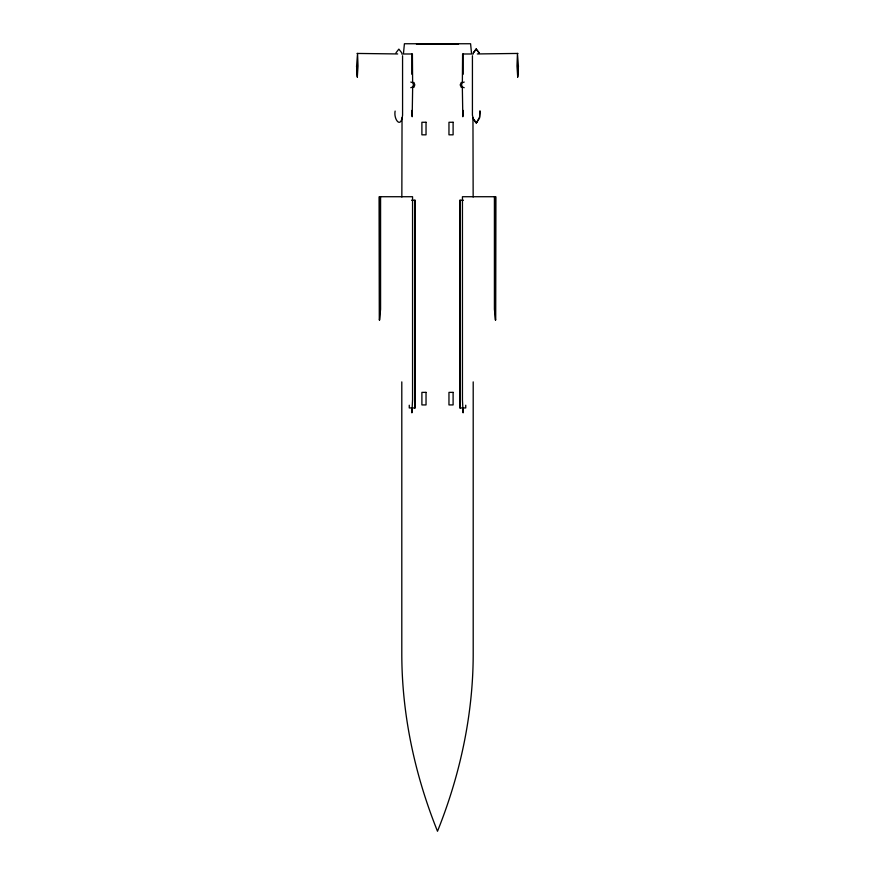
<?xml version="1.0" encoding="UTF-8"?>
<svg xmlns="http://www.w3.org/2000/svg" width="875" height="875" viewBox="0 0 875 875"><rect width="100%" height="100%" fill="white"/><g stroke="black" fill="none" stroke-linecap="round" stroke-linejoin="round"><path stroke-width="1.31" d="M401.844 197.028L402.041 117.677M411.786 74.255L411.961 53.987M462.328 86.417L462.82 116.747L463.236 110.458M462.361 82.37L462.602 53.987L473.32 53.987M472.434 55.748L472.423 115.216L473.408 119.153L475.584 122.358M494.408 196.722L494.408 309.214L495.523 320.152L495.742 196.722L462.448 196.722L462.448 400.061L463.116 412.836L463.312 409.008M356.606 66.03L357.547 53.441L358.017 66.03L357.306 77.055L356.584 66.03L357.306 77.055M517.683 77.055L518.394 66.03L517.453 53.441L516.983 66.03L517.716 77.055L518.416 66.03M403.495 53.123L404.414 43.75L470.586 43.75L471.505 53.123M411.688 409.008L411.884 412.836L412.552 400.061L412.552 196.722L379.258 196.722L379.477 320.152L380.581 309.214L380.581 196.722M395.981 52.817L398.858 49.12L401.734 52.817M473.277 52.817L476.219 49.164M473.484 52.817L475.409 50.006M477.017 121.997L479.609 117.184L479.872 111.07M476.908 122.358L476.011 122.828M476.284 122.828L479.511 118.169L480.08 111.07M475.562 49.634L476.35 49.12M461.322 82.348L460.195 84.875L461.322 87.413M464.209 82.064C460.677 82.02 460.677 87.752 464.209 87.686M410.78 87.686C414.312 87.752 414.312 82.02 410.78 82.064M477.302 53.944L517.945 53.441M427.339 43.914L447.661 43.914M416.467 44.045L458.533 44.045M401.68 53.987L412.398 53.987L412.628 82.37M411.556 200.255L415.319 200.255L415.319 407.947L411.556 407.947M463.444 200.255L459.67 200.255L459.67 407.947L463.444 407.947M411.064 407.947L409.259 407.947L409.259 405.213M463.936 407.947L465.741 407.947L465.741 405.213M357.055 53.441L397.698 53.944M476.142 49.12L479.227 52.817M476.35 122.894L473.616 119.153M476.284 49.164L479.019 52.817M411.764 110.458L412.18 116.747L412.672 86.417M402.566 55.748L402.577 115.216C400.958 129.467 393.455 119.208 395.128 111.07M463.039 53.987L463.203 74.255M472.959 117.677L473.156 197.028M495.523 196.722L495.523 320.152M473.2 381.883L473.2 653.527C473.233 714.383 460.173 774.889 437.5 831.25C414.827 774.889 401.767 714.383 401.8 653.527L401.8 381.883M460.305 200.255L460.305 407.947M414.684 200.255L414.684 407.947M379.477 196.722L379.477 320.152M413.667 82.348A2.811 1.991 90 0 1 414.039 82.688L414.794 84.875L414.039 87.073A2.811 1.991 90 0 1 413.667 87.413M426.037 122.27L421.892 122.27L421.892 134.827L426.037 134.827L426.037 122.27M453.108 122.27L448.963 122.27L448.963 134.827L453.108 134.827L453.108 122.27M426.037 392.372L421.892 392.372L421.892 404.928L426.037 404.928L426.037 392.372M453.108 392.372L448.963 392.372L448.963 404.928L453.108 404.928L453.108 392.372"/></g></svg>
